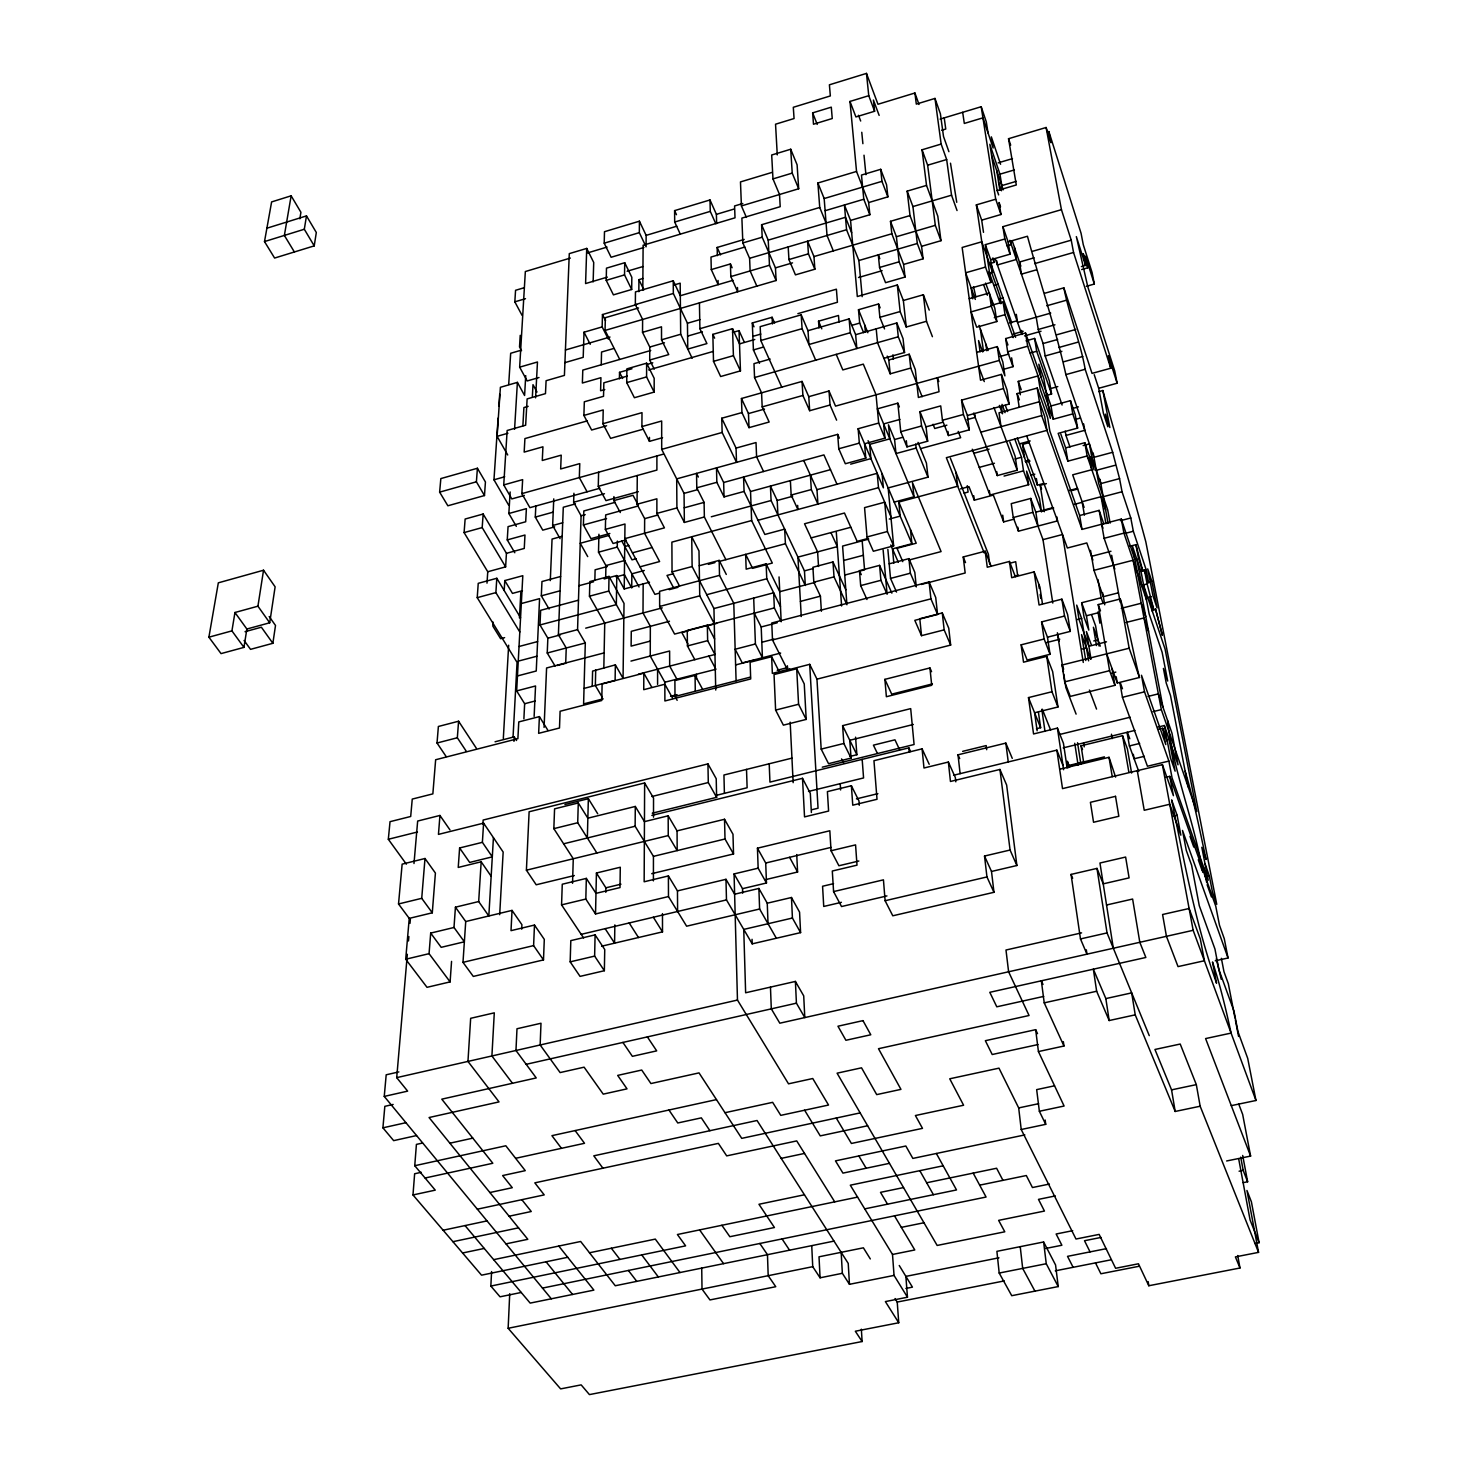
<?xml version="1.0" encoding="UTF-8"?>
<svg xmlns="http://www.w3.org/2000/svg" width="1468" height="1468" viewBox="0 0 1468 1468"><rect width="100%" height="100%" fill="white"/><g stroke="black" fill="none" stroke-linecap="round" stroke-linejoin="round"><path stroke-width="1.5" d="M659.224 593.2L654.911 594.356L624.781 538.664L664.435 527.856L656.875 513.415L656.875 498.808L637.039 504.258L644.654 518.644L644.562 533.269L659.609 561.547L640.011 566.831M656.893 455.961L656.893 470.072L598.265 486.348L605.972 500.625L638.323 491.688M657.591 684.345L657.591 669.224M653.407 880.873L653.444 856.358L635.13 826.245L635.295 806.446L587.861 818.19L578.282 802.941L554.574 808.85L553.84 828.649L573.272 858.743L572.538 883.296M653.499 817.181L653.535 798.005L644.635 782.958L529.122 811.767L526.406 870.194L536.205 884.782L574.3 875.552M654.159 392.084L654.178 378.322L646.636 363.183L626.909 368.853L626.726 382.616L634.396 397.718L654.159 392.084L646.581 376.927L646.636 363.183M662.545 437.684L649.443 441.354L649.462 437.372M654.233 369.147L649.718 360.045L649.774 347.035L642.525 332.337L642.617 319.474L635.332 304.61L635.461 291.912L673.243 280.773L680.308 295.729L732.972 280.315M643.168 583.897L643.002 612.982L650.342 626.304L650.251 656.049L664.839 682.235L664.894 700.97L750.699 678.95L750.111 662.233L771.636 656.691L778.976 671.206M406.379 864.175L388.323 839.274L390.029 821.676L410.691 816.483L412.251 799.087L432.858 793.876L435.647 759.745L517.892 738.661L518.773 721.926L539.398 716.604L538.646 733.339L559.491 728L560.097 711.264L601.77 700.511L602.119 683.978L643.828 673.151L643.736 689.685L664.839 684.235L672.766 698.456M639.424 221.191L646.14 235.375L646.085 246.826L639.332 232.641L639.424 221.191L604.486 231.705L604.21 243.174L611.11 257.267L643.901 247.486M644.635 782.958L644.158 881.773L668.399 875.937L677.464 890.892L677.61 911.481M649.443 441.354L641.901 426.582L641.993 412.655L602.908 423.72L610.596 438.363L643.002 429.243M642.801 290.04L643.112 245.248L735.009 217.815L734.587 205.96L742.79 203.501M637.039 504.258L637.277 475.522M638.837 291.71L638.929 279.654L642.947 278.461M631.68 289.49L631.827 277.305L624.726 262.735L606.486 268.149L606.211 280.333L613.422 294.866L631.68 289.49L624.542 274.901L624.726 262.735M649.517 582.209L624.23 588.962L624.983 524.021L605.366 529.379L613.092 543.49L626.084 539.949M592.228 686.235L592.595 671.096L615.349 664.876L615.11 680.4L584.044 688.4M604.155 578.942L616.799 575.529L616.34 604.632L539.985 624.964L547.858 638.195L547.234 653.003L555.087 666.068M639.039 586.98L617.257 547.087L617.367 541.086M614.853 924.895L614.578 943.153L605.128 928.657M620.285 512.552L613.863 500.588L613.936 496.588M619.423 378.854L619.533 372.34L631.974 368.762M623.845 618.065L608.743 591.053L609.018 576.41L589.842 581.567L589.457 596.21L604.743 623.111L603.825 668.032M604.357 970.715L604.743 949.539L595.091 934.877L570.813 940.621L570.171 961.852L580.062 976.385L604.357 970.715L594.632 956.108L595.091 934.877M605.789 892.305L605.88 887.81L596.43 873.02L620.285 867.239L620.01 887.571L595.99 893.351L586.338 878.396L562.262 884.231L561.565 904.875L583.585 937.942M605.366 529.379L605.678 514.919L638.195 505.983M605.678 577.695L605.935 565.565L598.504 552.188L598.926 534.242M776.352 938.254L759.617 909.004L686.62 926.198L668.472 896.563L595.531 913.958L596.43 873.02M598.265 486.348L598.614 472.219M601.238 364.78L601.55 352.026L613.808 348.466M608.321 339.071L602.155 326.905L602.467 314.556L636.708 304.518M595.714 670.014L595.347 685.519L602.063 696.951M602.908 423.72L603.22 409.939L583.897 415.426L591.641 430.014L606.596 425.775M619.735 359.44L605.055 330.428L605.348 317.694L638.543 307.968M595.531 913.958L585.824 899.058L586.338 878.396M587.347 837.971L588.356 798.684L564.941 804.519M594.87 579.805L595.109 569.804L607.385 566.501M573.933 493.23L573.639 502.258L581.089 515.745L577.566 629.644L585.31 642.966L583.603 703.906L603.183 698.86M593.145 281.893L593.714 262.46L586.723 248.422L569.29 253.634L564.409 375.404L546.096 380.707L545.472 393.626L527.122 398.911L525.654 425.206L507.157 430.491L503.726 484.935L511.8 498.918L524.351 495.432M596.87 853L577.713 822.741L578.282 802.941M583.897 415.426L584.319 401.792L603.531 396.305L603.843 382.818L627.295 376.083M609.844 533.49L590.998 538.646L583.402 524.957L583.824 510.974L615.257 502.295M602.155 326.905L584.025 332.208L583.2 357.33L564.923 362.633M586.723 248.422L585.585 283.563L607.312 277.122M565.712 662.967L566.244 647.994L558.39 634.726L563.29 507.249L575.438 503.891M465.723 921.537L462.989 962.347L473.302 976.422L543.49 959.907L544.298 939.373L534.48 925.06L511.011 930.657L512.038 910.399L465.723 921.537L455.429 907.187L478.678 901.554L488.826 915.977L493.431 837.678M543.49 959.907L533.6 945.612L534.48 925.06M544.077 727.412L546.591 667.977L604.137 652.893M550.298 580.612L552.06 539.068L562.171 536.297M560.079 538.628L552.647 525.526L553.766 498.881M534.132 716.439L535.545 685.978L516.663 690.914L524.645 703.722L523.893 718.843M539.985 624.964L540.646 610.321L578.484 600.192M549.105 609.073L541.307 595.843L541.967 581.53L560.629 576.484M861.349 1329.182L862.12 1341.532L589.439 1394.6L581.163 1384.875L560.629 1388.893L508.148 1328.283L509.726 1293.693M521.709 929.189L521.911 924.693L512.038 910.399M554.647 526.865L542.756 530.15L535.288 517.085L535.838 506.038M535.6 397.846L537.471 361.99L519.654 367.165L527.177 380.964L538.995 377.533M521.213 1292.464L500.037 1296.813L490.844 1286.06L491.596 1271.563M513.084 736.33L517.066 662.38L477.228 597.659L478.238 583.328L496.808 578.282L520.553 617.698M519.452 617.955L520.828 592.393M513.965 741.34L514.204 736.863L495.065 741.78M516.663 690.914L522.81 575.695L504.79 580.576L504.203 590.466M532.37 396.525L532.994 384.689L536.994 392.029M599.88 488.257L529.893 507.671L521.856 493.633L522.645 479.632L503.726 484.935M499.689 914.692L503.157 852.046L483.596 823.126L438.455 834.393L439.941 815.456L417.664 821.052L413.994 863.514M503.322 738.441L508.662 645.204M522.865 425.904L523.911 407.553L528.168 406.342M525.727 375.661L524.59 395.498L517.397 382.377L500.404 387.295L497.101 436.326L507.708 454.97M519.654 367.165L525.342 271.543L570.336 258.074M487.761 571.749L505.616 566.868L506.442 553.326L483.156 514.02L465.136 519.03L464.09 532.59L487.761 571.749L486.991 583.163M514.809 552.739L507.249 539.912L508.056 526.645L525.691 521.764L526.388 508.644L508.846 513.506L516.314 526.351M508.846 513.506L510.148 491.964M514.571 429.317L517.397 382.377M520.222 335.346L519.525 346.925L521.544 350.668M482.899 824.172L483.156 820.043L707.943 763.892L716.219 778.719L716.623 797.344L652.269 813.199M478.678 901.554L481.174 861.789L458.236 867.441L459.612 847.972L482.385 842.338L492.312 856.853L469.668 862.432L459.612 847.972M482.385 842.338L483.596 823.126M493.083 622.083L492.826 626.084L500.625 638.708L504.607 637.644M508.699 384.469L510.68 353.274L521.048 350.246M519.8 632.011L495.89 592.613L496.808 578.282M522.058 315.363L514.828 301.839L515.562 290.297L524.039 287.765M508.717 505.231L493.964 479.797L498.111 418.105M498.918 406.141L499.707 394.305M409.242 918.381L432.289 912.802L435.409 873.056L425.004 858.505L402.14 864.157L398.525 903.976L409.242 918.381L405.7 959.246L427.023 987.322L450.107 981.89L451.557 961.393M505.616 566.868L482.183 527.581L483.156 514.02M484.477 495.542L485.431 481.981L477.412 468.255L440.84 478.586L439.629 492.147L447.868 505.781L484.477 495.542L476.403 481.798L477.412 468.255M453.997 927.482L430.693 933.097L441.189 947.337L464.365 941.795L453.997 927.482L455.429 907.187M466.365 751.396L457.337 737.762L458.585 721.228L438.382 726.476L437.024 743.01L446.162 756.571M421.279 1172.308L414.637 1173.758L412.985 1194.952L435.262 1190.144L414.747 1165.72L416.417 1144.398L422.545 1143.04M450.107 981.89L429.06 953.668L430.693 933.097M432.289 912.802L421.72 898.324L425.004 858.505M398.856 1071.915L386.194 1074.796L384.249 1096.412L407.645 1091.128L396.709 1077.64L407.333 954.292M408.489 940.97L408.875 936.547M409.994 923.372L410.379 919.005M416.563 1135.553L393.663 1140.636L382.909 1127.828L384.836 1106.34L393.149 1104.45M244.092 640.47L250.533 649.351L272.864 643.296L275.507 625.46L269.176 616.523M246.863 629.02L269.708 622.781L275.122 586.833L263.543 570.226L218.328 582.833L208.896 637.185L221.044 653.609L243.945 647.388L246.863 629.02L234.953 612.505L257.928 606.192L263.543 570.226M299.839 218.824L300.922 212.291L291.141 195.813L271.617 201.923L264.497 241.578L274.608 258.056L314.225 245.872L316.317 232.494L306.482 215.906L266.901 228.201M314.225 245.872L304.316 229.247L306.482 215.906M243.945 647.388L231.926 630.873L234.953 612.505M291.141 195.813L284.37 235.431L294.389 251.982M264.497 241.578L304.316 229.247M919.023 104.467L914.913 92.998L877.974 104.265L866.469 73.4L829.402 84.814L830.337 95.934L793.307 107.292L794.06 118.541L775.544 124.211L777.269 154.892M812.648 112.871L831.292 107.164L832.246 118.523L813.492 124.23L812.648 112.871L817.217 124.413M903.352 300.481L923.354 294.756L926.491 321.29L906.251 327.034L903.352 300.481L897.315 284.994L857.312 296.518L850.559 220.42L869.845 214.732L868.652 202.566L856.541 171.444L849.99 101.439L868.762 95.695L866.469 73.4M879.149 115.403L873.405 100.026L874.598 111.256L855.917 116.945L849.99 101.439M948.897 151.681L943.502 136.432L940.401 113.807L934.988 98.429L916.307 104.118L914.913 92.998M746.405 217.392L741.413 205.924L798.684 188.766L797.106 164.838L790.72 149.241L771.691 155.002L772.975 178.912L779.526 194.51L780.205 206.676L741.89 218.108L742.845 242.936L749.597 258.295L750.13 270.938L756.846 286.132M940.144 119.11L981.193 106.724L986.294 121.862L988.056 133.019M771.874 172.453L740.478 181.922L741.413 205.924M772.975 178.912L792.225 173.114L790.72 149.241M680.345 234.293L674.693 222.035L674.601 210.621L709.998 199.96L716.402 214.346L716.641 223.485M941.649 130.267L945.759 129.037L944.218 117.88M604.21 243.174L639.332 232.641M674.693 222.035L710.273 211.374L709.998 199.96M879.791 258.662L878.304 254.863L879.552 267.47L885.553 282.682L905.04 277.048L903.627 264.442L923.078 258.808L921.574 246.33L940.97 240.697L937.813 216.2L926.528 185.408L922.051 149.791L941.153 144.066L934.988 98.429M826.062 223.026L819.731 207.465L817.896 183.005L856.541 171.444M587.567 252.918L607.036 247.083M646.14 235.375L676.785 226.2M716.402 214.346L734.11 209.043M868.652 202.566L887.883 196.859L886.58 184.84L880.69 169.315L861.477 175.059L863.79 199.244L869.845 214.732M998.644 194.914L997.176 190.583L1016.296 184.968L1008.534 138.708L1046.097 127.496L1050.923 142.69L1048.813 131.423L1081.072 233.302L1083.274 244.697L1092.082 272.516L1094.339 284.04L1086.32 286.315M940.97 240.697L935.318 225.338L927.648 165.205L946.658 159.535L941.153 144.066M833.329 250.9L827.034 235.486L824.172 198.547L881.956 181.335L880.69 169.315M605.055 330.428L776.113 280.516L775.453 267.855L762.204 237.21L761.598 224.732L819.731 207.465M514.828 301.839L525.489 298.683M825.126 210.713L863.79 199.244M627.111 271.25L643.021 266.534M998.148 162.875L1012.461 158.617M606.211 280.333L624.542 274.901M717.375 255.634L717.155 247.45L744.221 239.431M921.574 246.33L910.013 215.576L907.169 191.134L926.528 185.408M742.845 242.936L762.204 237.21M744.845 247.046L710.989 257.065L711.283 269.58L718.164 284.645L718.054 280.461M776.113 280.516L769.489 265.249L768.223 240.128L845.495 217.282L851.66 232.751M1002.424 189.464L999.965 174.178L1014.37 169.921M923.078 258.808L917.298 243.486L912.931 206.566L951.539 195.189L946.658 159.535M711.283 269.58L730.422 263.946L732.11 267.726M749.597 258.295L846.559 229.742L844.43 204.988L850.559 220.42M1001.8 185.61L1016.278 181.353M673.922 285.012L680.179 283.177L680.693 334.264L692.162 358.265M903.627 264.442L891.828 233.761L890.489 221.319L910.013 215.576M635.332 304.61L673.335 293.472L673.243 280.773M737.486 287.508L737.652 291.747L730.825 276.59L769.489 265.249M788.94 259.561L808.428 253.836L807.584 241.211L813.969 256.57L814.868 269.213L795.454 274.865L788.94 259.561L788.188 246.936M972.715 298.83L971.21 288.077L990.973 282.425L985.523 267.084L976.348 204.878L995.708 199.208L981.193 106.724M775.453 267.855L792.536 262.864M813.969 256.57L891.828 233.761M905.04 277.048L899.132 261.799L896.398 236.733L935.318 225.338M983.505 232.329L981.688 220.145L1000.974 214.512L999.066 202.492L1000.534 206.804M862.175 296.664L858.89 260.515L917.298 243.486M565.437 349.99L609.991 337.034M988.239 273.47L992.551 272.241L990.68 259.763L1010.076 254.166L1004.846 238.99L1002.901 226.678L1061.437 209.667L1046.097 127.496M642.525 332.337L661.499 326.813L661.536 339.805L668.729 354.577L649.718 360.045M699.429 302.885L699.906 328.704L706.915 343.585L687.776 349.09L687.446 323.235L700.053 319.584M879.552 267.47L899.132 261.799M858.541 277.507L882.121 270.681M990.973 282.425L985.34 244.642L1004.846 238.99M661.536 339.805L680.693 334.264M699.906 328.704L836.393 289.196L837.421 302.261L797.858 313.657M1010.076 254.166L1008.112 241.853L1027.453 236.256C1040.078 282.425 1055.51 327.859 1065.878 374.615L1093.954 457.319L1112.671 452.291L1085.164 369.275C1080.338 341.549 1069.255 315.418 1063.86 287.838L1044.61 293.288M649.774 347.035L664.454 342.778M687.611 336.099L702.401 331.823M1007.066 245.872L1011.305 244.642L1010.663 240.624M650.728 350.485L582.796 370.101L582.374 383.02L600.926 377.68L600.596 390.745L604.761 389.552M732.532 332.484L739.028 330.63L740.459 370.872L720.641 376.524L713.503 361.348L712.842 334.374L732.532 328.685L739.505 343.879L754.791 339.493M759.488 363.312L753.414 349.934L752.295 322.978L772.113 317.272L774.645 323.015M808.006 330.685L849.128 318.905L850.284 332.722L808.923 344.521L808.006 330.685L801.198 314.831L760.185 326.648L760.791 340.503L781.765 387.13M989.836 263.598L994.075 262.368L993.469 258.295M1032.518 251.303L1071.236 240.165L1061.437 209.667M646.526 364.578L652.765 362.779M985.523 267.084L965.65 272.791L975.321 299.417M752.845 336.374L760.828 334.08M1034.114 257.817L1019.453 262.038L1021.434 274.131L1036.169 269.91M648.691 369.954L713.411 351.366M819.016 327.878L818.538 321.198L838.485 315.473L839.017 322.153M863.624 332.704L859.679 323.088L858.486 309.73L878.561 303.968L880.121 307.821M760.791 340.503L802.079 328.667L801.198 314.831M1034.628 263.634L1073.548 252.478L1071.236 240.165M626.726 382.616L646.581 376.927M713.503 361.348L733.413 355.66L732.532 328.685M753.414 349.934L763.433 347.072M851.624 325.401L859.679 323.088M884.525 328.905L879.882 317.308L900.141 311.528L897.315 284.994M994.203 285.379L998.148 284.26M969.229 298.701L989.34 292.976L991.285 306.151L996.809 321.547L976.679 327.217L971.064 311.895L991.285 306.151M1081.402 266.57L1085.513 265.396L1083.237 253.67L1087.751 267.818L1081.641 269.562M497.101 436.326L507.946 433.243M770.131 359.054L753.983 363.66L754.552 377.533L761.562 392.837L762.186 406.893L769.159 422.013L749.01 427.647L741.946 412.581L741.45 398.507L802.042 381.423L808.776 396.672L809.675 410.71L830.044 405.021L829.016 390.983L808.776 396.672M850.284 332.722L856.835 348.522L855.642 334.686L896.838 322.96L903.059 338.686L904.545 352.503L883.883 358.339M999.029 298.977L1002.956 297.857M992.386 305.05L1003.084 302.023L1015.562 337.31M587.384 420.857L524.92 438.583L524.168 452.107L542.94 446.804L542.279 460.475L561.216 455.153L560.666 468.971L579.768 463.613L579.328 477.595L587.09 491.798M754.552 377.533L898.288 336.778L896.838 322.96M994.276 317.712L1005.03 314.666L1003.084 302.023M1046.776 305.784L1066.117 300.316M641.901 426.582L661.664 421.004L661.701 449.373L684.051 493.376L684.363 522.443L704.365 516.993L704.089 502.386L696.786 487.816L696.548 473.393L698.364 477.027M1009.489 322.905L1017.379 320.685M1050.739 313.106L1017.581 322.446L1016.315 314.354M909.206 354.228L910.729 368.064L890.177 373.826L888.801 359.972L909.206 354.228L915.298 369.587L918.381 397.461L939.025 391.717L937.336 377.716L938.823 381.533M439.629 492.147L476.403 481.798M493.964 479.797L504.717 476.77M1013.287 334.062L1023.178 331.273M721.761 418.233L736.055 448.089L736.514 462.347L722.146 432.473L721.761 418.233L741.946 412.581M762.186 406.893L802.904 395.461L802.042 381.423M1004.185 369.129L1012.993 366.67L1007.654 351.806L1005.653 338.576L1025.526 332.997L1051.015 405.975L1053.217 419.224L1072.778 413.903L1070.447 400.654L1051.015 405.975M1062.098 405.021L1045.179 355.953L1043.087 343.53L1038.261 329.474L1054.96 324.777M1024.554 335.878L1041.032 331.254M749.01 427.647L748.478 413.572L764.498 409.077M976.66 352.393L997.267 346.613L1002.846 362.046L1004.901 375.863L999.304 360.431L997.267 346.613M1026.04 340.833L1034.591 338.447L1049.418 381.185L1051.565 394.011L1045.216 395.754M1056.575 334.832L1075.732 329.474M1007.654 351.806L1027.655 346.209L1025.526 332.997M661.701 449.373L722.146 432.473M1043.087 343.53L1057.639 339.475M1000.02 356.504L1008.773 354.063M521.856 493.633L663.426 454.126M999.304 360.431L835.549 406.122L829.016 390.983M1030.261 353.036L1036.702 351.237L1034.591 338.447M1058.795 347.494L1078.062 342.136M1045.179 355.953L1061.878 351.311M736.055 448.089L756.02 442.547L756.589 456.787L763.543 471.522M899.37 406.948L897.829 403.168L877.35 408.856L913.977 496.79L894.196 502.111M897.829 403.168L900.746 431.72L906.967 446.878L927.666 441.207L921.555 425.995L919.959 411.646L940.713 405.902L942.438 420.252L948.456 435.537L969.302 429.83L967.43 415.481L1009.103 404.03L1006.993 389.864L1001.378 374.413L980.514 380.212L962.146 247.468L981.78 241.78L992.551 272.241M1063.639 361.789L1082.797 356.485M464.09 532.59L482.183 527.581M573.639 502.258L604.467 493.725M1020.333 394.764L1018.26 381.386L1038.041 375.918L1040.225 389.295L1050.427 418.343L1043.858 378.616L1038.83 364.192L1040.977 377.276M535.288 517.085L553.216 512.13M839.311 438.125L837.678 434.381L676.693 478.88L676.913 507.946L684.363 522.443M837.678 434.381L838.76 448.768L845.329 463.741L865.79 458.144L859.349 443.116L858.138 428.729L878.671 423.059L876.047 394.819L863.312 364.137L842.816 369.918L836.228 354.375M969.302 429.83L963.412 414.49L961.558 400.14L1003.451 388.561L1001.378 374.413M899.921 419.426L883.626 423.94L884.984 438.143L864.56 443.758L865.79 458.144M1065.878 374.615L1085.164 369.275M613.863 500.588L633.02 495.303L638.305 505.304M1019.214 407.278L1017.104 393.589L1037.234 388.047L1047.583 417.444L1049.84 431.133L1079.641 515.525L1082.008 529.398L1121.295 519.103L1134.929 559.565M1098.816 391.626L1102.835 390.525L1109.845 427.482L1105.459 414.178L1107.845 426.748L1103.404 413.279L1098.688 388.286L1117.148 383.221L1108.34 355.807L1110.762 368.229L1092.027 373.386L1063.86 287.838M581.089 515.745L585.181 514.626M552.647 525.526L562.684 522.755M1049.73 388.818L1057.804 386.598M507.249 539.912L524.975 535.031L524.26 548.445L506.442 553.326M696.786 487.816L716.843 482.311L716.494 467.87L723.651 482.495L724.036 496.918L744.074 491.45L743.56 477.008L750.533 491.523L751.634 520.553L772.315 563.07L752.57 568.336L745.652 554.372L746.166 569.162L766.131 563.84L779.747 591.696L815.052 582.392M838.76 448.768L859.349 443.116M900.746 431.72L921.555 425.995M942.438 420.252L963.412 414.49M684.051 493.376L697.227 489.761M723.651 482.495L823.933 454.915L836.98 484.22M927.666 441.207L926.051 426.858L942.566 422.307M583.402 524.957L606.559 518.589M915.702 444.052L916.142 448.07L895.975 453.575L894.581 439.519L902.6 437.317M946.86 425.169L934.749 428.509L933.061 424.252M967.082 419.628L975.192 417.407L974.66 413.444M656.875 513.415L676.913 507.946M208.896 637.185L231.926 630.873M644.654 518.644L657.811 515.048M684.198 507.818L704.089 502.386M750.533 491.523L830.484 469.65M850.669 464.145L870.909 458.603L869.643 444.382L889.847 438.84L888.47 424.803L894.581 439.519M245.046 631.68L261.377 627.221L272.864 643.296M920.564 448.639L960.659 437.703L958.2 431.39M980.808 432.198L1041.693 415.572L1037.234 388.047M1072.282 408.563L1078.429 406.893M609.202 535.361L580.245 543.27L587.714 556.611M711.301 516.773L771.085 500.515L770.425 486.091L777.214 500.478L777.912 514.901M797.656 505.377L797.876 509.506L791.16 495.046L811.309 489.56L810.391 475.155M777.214 500.478L792.647 496.276M811.309 489.56L817.915 504.074L816.979 489.67L877.185 473.302L878.488 487.688L890.874 516.553M1076.246 419.187L1080.411 418.05M598.504 552.188L617.257 547.087M624.781 546.555L628.928 545.417M973.835 453.3L989.083 449.153M1019.453 443.85L1030.187 440.951M1070.447 400.654L1075.273 414.838L1077.622 428.087L1058.171 433.354L1067.897 461.154L1087.146 455.979L1084.797 442.712L1065.64 447.887L1067.897 461.154M1024.536 457.722L1022.517 444.437L1028.885 442.712M1069.97 447.024L1065.951 435.427L1084.797 430.326L1083.641 423.903M632.451 552.83L652.122 547.491M751.634 520.553L671.885 542.132L672.05 571.914L679.519 586.026M758.02 520.296L878.488 487.688M477.228 597.659L495.89 592.613M918.014 442.382L926.436 463.099L927.996 477.155L888.158 487.926L893.645 545.857L873.35 551.252L867.019 536.958L864.56 507.634L884.709 502.203L887.424 531.508L893.645 545.857M605.935 565.565L624.597 560.537M636.121 558.739L632.011 559.84L621.661 540.793M522.443 590.705L512.479 593.402L504.79 580.576M979.266 467.374L994.442 463.264M1015.03 459.007L1021.489 457.264L1014.828 439.189M1025.086 461.227L1029.215 460.108M1083.145 445.575L1089.403 443.887L1094.1 469.999L1084.797 442.712M1025.93 462.163L1030.022 461.062M541.307 595.843L560.079 590.797M578.924 585.714L593.622 581.768M616.065 576.906L624.414 574.667L631.717 587.952L631.864 573.823L644.287 570.483M521.324 603.55L539.582 598.632L536.242 671.004L517.452 675.941M889.278 519.048L900.159 516.13L898.783 502.056L957.686 486.22L955.98 472.329M973.559 413.132L997.304 475.577L1017.214 470.219L1015.159 456.346L1009.837 441.996M1004.057 476.072L1023.526 470.843L1021.489 457.264M960.494 488.899L968.972 486.624L974.312 500.184L993.341 495.101L1003.653 521.892L1014.168 519.121M1087.549 457.998L1091.733 456.878L1100.816 483.596L1119.552 478.605L1112.671 452.291M964.091 493.138L968.091 492.055L967.284 485.688M1030.738 475.265L1034.812 474.182M672.05 571.914L692.125 566.538L691.722 536.774L698.988 550.94L699.741 595.843L714.274 623.68M699.245 565.731L719.155 560.391L726.293 574.447M589.457 596.21L608.743 591.053M673.518 573.694L667.004 575.438L673.261 587.218M708.383 564.354L714.934 562.611M719.32 561.437L785.417 543.729L784.664 529.141L764.865 534.462L744.074 491.45M811.107 537.912L850.834 527.269M972.256 449.226L989.946 495.065L1028.646 484.715L1026.591 471.136L1041.564 511.873L1039.472 498.441L1017.251 437.849M1022.517 444.437L1037.399 485.156L1043.675 483.467M1044.354 511.708L1040.206 485.284L1046.409 483.633M1096.302 470.31L1115.13 465.283M719.155 560.391L719.522 575.364L659.627 591.329L659.646 606.467L674.601 634.084L774.352 607.917L773.654 592.797L713.943 608.541L715.742 690.052M669.243 589.659L677.977 587.328M867.019 536.958L887.424 531.508M868.175 538.407L857.147 541.343L844.467 513.029L804.537 523.782L817.603 551.876L818.538 566.464M868.726 539.105L842.595 546.078L846.926 604.743L834.026 576.869L832.98 561.95L812.905 567.272L813.822 582.209L820.428 596.155L821.383 611.275M1037.949 526.058L1035.821 512.167L1030.738 498.441L1011.25 503.634L1013.25 517.525L1018.443 531.196L1057.529 520.901L1056.887 516.938M1068.979 490.587L1077.42 488.349M1071.457 490.679L1077.714 489.009M659.646 606.467L699.741 595.843M706.75 594.705L766.773 578.777L766.131 563.84M558.39 634.726L577.566 629.644M547.858 638.195L560.464 634.855M585.714 628.157L662.233 607.88M519.03 646.489L537.6 641.571M785.417 543.729L805.308 585.457L804.464 570.869L813.162 568.556M843.66 560.482L863.367 555.271M910.472 529.654L911.903 543.711L892.489 548.867L893.829 563.106M1013.25 517.525L1032.848 512.332L1030.738 498.441M1035.821 512.167L1053.125 507.598M1040.867 511.451L1053.694 508.056M1074.044 504.441L1082.356 502.239M1103.202 496.716L1122.047 491.743L1119.552 478.605M813.822 582.209L834.026 576.869M547.234 653.003L585.31 642.966M866.982 599.513L860.67 585.604L859.477 570.667L879.589 565.382L891.883 593.145M518.241 661.132L536.921 656.214M669.481 621.258L631.277 631.332L631.112 646.122L650.306 641.094M844.742 575.071L864.56 569.841L862.175 540.848M889.186 563.84L908.931 558.629L914.821 572.355L916.289 586.906L910.38 573.199L908.931 558.629M909.151 559.987L941.08 551.583L912.509 482.733L913.977 496.79M1079.641 515.525L1099.147 510.387L1103.826 523.966M921.262 584.466L965.173 572.997L963.228 556.959L985.175 551.197L991.194 566.373M714.622 638.984L707.337 625.166L687.244 630.433L687.428 645.938L694.841 659.701M688.345 630.8L681.813 632.506L687.997 644.012M705.759 626.23L716.696 623.368M800.409 601.403L820.428 596.155M860.67 585.604L880.91 580.3L879.589 565.382M557.179 665.518L565.584 663.316M896.544 592.063L890.525 578.41L910.38 573.199M1052.795 603.054L1042.996 539.637L1062.465 534.535L1083.274 662.435M1120.414 520.7L1130.782 517.984L1122.047 491.743M816.96 679.152L950.658 645.076L944.163 629.864L921.519 635.662L914.803 620.34L937.575 614.468L935.722 597.531L929.097 581.934L771.764 623.001L772.498 639.956L787.582 670.014L809.694 664.343L816.96 679.152L821.181 749.102L828.539 763.672L851.055 758.094L849.788 740.276L913.335 724.476M1015.361 576.685L1009.452 561.455L987.267 567.235L985.175 551.197M687.428 645.938L707.649 640.654L707.337 625.166M630.965 661.077L669.61 651.003L669.683 666.123L676.968 679.335M753.69 598.063L755.414 643.975L762.424 657.756L761.195 626.964L777.196 622.799M1099.147 510.387L1104.138 538.297L1123.938 533.123L1146.453 599.806M1009.415 563.345L1015.691 561.712L1017.636 575.456M1124.983 533.434L1133.333 531.269L1146.123 569.621L1148.728 583.035L1144.49 570.373L1140.342 571.456M1014.443 576.245L1018.59 575.162M1091.55 556.317L1110.964 551.271M1129.608 546.316L1135.902 544.683L1142.82 571.162L1138.489 558.244L1135.902 544.683M524.645 703.722L535.086 701.007M638.396 674.197L670.436 665.885M669.683 666.123L714.953 654.489L707.649 640.654M755.414 643.975L735.156 649.241L742.276 662.949L780.646 653.058M761.819 642.268L773.875 639.13M772.498 639.956L930.914 598.852L937.575 614.468M1042.427 603.642L1039.95 587.182L1034.133 571.878L1011.709 577.695L1009.452 561.455M1090.522 550.372L1093.972 570.336L1133.094 560.244L1161.335 709.613L1196.75 811.547L1165.06 649.003L1143.774 585.805M664.839 682.235L715.907 669.28L708.824 655.976M702.438 688.987L695.061 675.39L674.895 680.583L675.005 696.474L677.152 700.328M735.615 664.931L756.002 659.664M437.024 743.01L457.337 737.762M950.658 645.076L948.75 628.176L942.273 612.945L919.794 618.744L921.519 635.662M1142.012 570.685L1146.123 569.621M670.582 696.291L677.078 694.639M672.014 696.346L676.399 695.226M675.005 696.474L750.442 677.115M777.196 670.252L787.527 667.591M789.747 668.949L772.351 673.408L771.636 656.691M1070.3 631.387L1064.539 616.046L1041.583 621.9L1047.473 637.185L1070.3 631.387L1067.603 614.523L1061.878 599.164L1039.069 605L1034.133 571.878M796.702 668.747L774.04 674.546L775.618 710.09L783.38 725.155L806.207 719.412L804.244 683.923L796.702 668.747L798.574 704.273L806.207 719.412M1147.811 582.319L1151.848 581.273L1157.059 607.954L1152.912 595.549L1147.719 568.887L1151.848 581.273M1142.93 584.998L1147.114 583.934L1153.995 610.284L1149.756 597.641L1152.417 611.495M1118.359 592.833L1103.312 596.669L1093.972 570.336M1081.659 602.742L1086.412 615.771L1088.816 630.121L1084.045 617.092L1081.659 602.742L1101.128 597.77L1103.129 603.366M1139.48 677.482L1129.167 648.214L1062.061 665.022L1064.667 681.868L1070.264 696.401L1114.946 685.336L1109.606 670.674L1098.229 604.577L1120.249 598.962C1128.672 624.597 1132.819 651.37 1139.48 677.482L1117.276 682.987L1106.707 653.829M1147.187 597.641L1151.352 596.577M1086.412 615.771L1099.33 612.486M1077.218 619.533L1081.604 618.432L1088.595 660.82M1121.277 608.339L1141.223 603.256L1145.756 616.578M929.923 667.94L931.721 685.299L886.378 696.713L884.892 679.354L929.923 667.94L931.574 671.683M1021.104 644.837L1044.133 639.002L1050.042 654.288L1027.141 660.049L1021.104 644.837L1023.526 662.196L1046.721 656.361L1052.648 671.61L1057.969 706.989L1034.591 712.751L1037.142 730.789M775.618 710.09L798.574 704.273M1046.592 642.58L1059.768 639.241M1125.938 622.505L1143.994 617.936L1148.545 631.24M1093.788 640.947L1097.991 639.883M932.419 683.904L891.718 694.162L884.892 679.354M1106.505 641.828L1088.871 646.269L1079.108 619.79L1076.705 605.11L1081.604 618.432M1082.026 649.076L1086.467 647.957M388.323 839.274L417.462 831.989M851.055 758.094L843.843 743.469L842.614 725.651L910.692 708.622L914.087 744.515L822.282 767.177M1064.667 681.868L1109.606 670.674M1111.735 673.115L1115.808 672.105M821.181 749.102L843.843 743.469M1067.163 768.113L1063.438 743.303L1057.419 728.11L1033.564 733.963L1028.481 697.594L1051.987 691.74L1057.969 706.989M791.949 758.13L723.944 775.012L724.403 793.362M651.884 796.518L708.292 782.536L716.623 797.344M553.84 828.649L577.713 822.741M850.192 756.387L856.872 754.736L855.569 737.175M716.164 795.381L747.12 787.747L746.515 769.415M910.6 751.598L908.857 747.854L769.948 782.114L769.195 763.782M1119.919 682.767L1122.451 697.282L1144.526 691.85L1168.895 761.085L1172.051 777.82L1208.219 880.213L1201.815 847.293L1206.09 859.477C1199.705 829.915 1193.796 800.225 1185.171 771.287M651.847 815.419L802.501 778.315L810.318 793.362L811.382 812.501M929.189 764.278L922.087 748.845L873.955 760.699L877.02 799.289L852.761 805.18L851.385 785.747L827.401 791.619L828.594 811.052L804.537 816.887L802.501 778.315M1148.031 696.419L1158.362 693.869L1171.996 733.248L1178.033 764.81L1164.344 725.522L1158.069 727.045M668.179 815.804L668.252 835.567L677.188 850.596L677.06 830.87L668.179 815.804L644.452 821.64L635.295 806.446M563.62 843.806L635.13 826.245M1036.426 728.752L1040.629 727.724L1038.408 712.163M962.641 751.359L986.184 745.579L986.68 749.708M808.519 791.436L863.569 777.948L862.175 759.36M960.109 773.654L958.017 754.809L1005.837 743.102L1012.259 758.35M1060.098 734.367L1130.158 717.228M1153.022 711.65L1161.335 709.613M955.815 781.82L955.338 777.508L948.365 762.039L923.978 768.003L922.087 748.845M677.06 830.87L724.531 819.272L732.991 834.264L733.523 853.954L651.719 873.68M526.406 870.194L668.252 835.567M398.525 903.976L421.72 898.324M1063.217 747.873L1134.947 730.403M811.676 809.767L818.043 808.226L809.694 664.343M856.431 798.886L877.882 793.656M953.576 775.251L1056.85 750.13L1062.997 765.489M1083.586 761.892L1081.054 745.781L1122.543 735.688L1127.387 748.827L1131.608 773.067M1158.472 729.284L1162.711 728.256L1167.39 741.634M1016.884 865.514L1010.076 850.027L984.514 856.046L991.506 871.46L1016.884 865.514L1006.644 785.05L999.947 769.452L950.457 781.471L948.365 762.039M653.444 856.358L725.009 838.999L733.523 853.954M1127.057 732.459L1129.406 745.928L1139.663 743.432M1066.979 765.911L1104.431 756.864M1067.53 766.479L1083.898 762.534M1059.657 769.232L1109.019 757.304L1115.588 777.104M758.149 868.175L734.073 873.937L742.533 888.672L766.479 882.984L758.149 868.175L757.451 848.192L829.824 830.76L831.053 850.743L838.907 865.753L858.853 861.019M1144.324 756.314L1134.122 758.773L1133.333 754.295M605.88 887.81L620.964 884.176M561.565 904.875L585.824 899.058M1168.895 761.085L1147.444 766.241L1122.451 697.282M1165.702 777.324L1169.794 776.352L1173.427 795.674L1162.399 764.663L1062.52 788.61L1056.85 750.13M757.451 848.192L765.709 863.019L831.071 847.385M831.053 850.743L855.569 844.889L857 865.166L832.301 871.019L833.585 891.59L841.531 906.545L886.947 895.92M677.464 890.892L725.981 879.314L734.624 894.214L758.883 888.452L767.25 903.205L768.039 923.739M405.7 959.246L429.06 953.668M765.268 879.699L797.583 872.01L796.72 854.559M462.989 962.347L533.6 945.612M581.181 934.345L726.476 899.902L752.203 943.851L800.592 932.62L799.565 912.123L791.472 897.499L767.25 903.205M833.53 883.663L822.575 886.25L823.731 906.453L841.403 902.325M601.605 946.218L662.508 931.868L662.472 913.61M833.585 891.59L883.442 879.846L885.112 900.728L892.783 915.793L993.964 892.305L991.506 871.46M1172.932 816.263L1177.116 815.29L1180.841 835.164L1169.757 804.262L1144.233 810.281L1137.278 770.682M570.171 961.852L594.632 956.108M800.592 932.62L792.426 918.032L743.744 929.409L745.634 992.772L795.399 981.431L803.712 995.873L804.794 1017.581L796.427 1003.176L795.399 981.431M885.112 900.728L986.955 876.946L993.964 892.305M1086.32 949.814L1086.962 954.163L1080.485 938.933L1071.053 874.414L1096.981 868.395L1103.22 883.846L1129.094 877.882L1125.626 857.055L1099.954 863.019L1113.331 948.236M1205.191 876.745L1209.283 875.809L1212.513 892.342L1216.752 904.343L1145.829 541.857C1132.268 491.211 1116.946 441.024 1102.835 390.525M1106.542 905.004L1132.617 899.04L1139.81 942.291L1145.847 957.466L989.799 992.313L996.79 1006.809L1043.711 996.405M396.709 1077.64L737.468 1000.057L788.518 1083.824L812.758 1078.521L828.539 1105.037L780.774 1115.368L772.645 1102.34L725.009 1112.707M1081.586 932.877L1005.984 950.016L1008.608 971.779L1029.05 1015.507L878.488 1048.702L900.948 1089.366L876.708 1094.614L861.533 1067.823L837.09 1073.181L937.153 1245.451L1004.791 1231.799L998.625 1220.367L1044.445 1211.063L1038.482 1199.374L1055.345 1195.925M526.186 1064.318L796.427 1003.176M1080.485 938.933L1107.037 932.914L1149.26 1035.637M1231.285 1105.643L1255.966 1100.486L1193.154 930.308L779.82 1023.196L771.306 1008.865L770.461 987.12M382.909 1127.828L405.939 1122.69M1215.247 960.824L1228.037 957.98L1224.275 938.713L1219.486 925.244L1215.761 906.178L1169.794 776.352M1042.996 984.459L1041.344 980.808L1044.225 1002.846L1096.651 991.249L1109.184 1020.535L1135.223 1014.847L1175.189 1111.46L1200.163 1106.23L1258.553 1252.369L1235.395 1256.902L1239.983 1268.003L1148.802 1285.748L1138.452 1263.783L1115.607 1268.279L1099.147 1234.405L1075.989 1239.029L1021.214 1129.498L1018.682 1107.918L998.974 1068.154L949.741 1078.796L963.595 1105.239L915.408 1115.533L922.491 1128.36L851.403 1143.462L836.265 1118.029M449.887 1143.205L472.824 1138.14M1096.651 991.249L1093.348 969.192L1105.844 998.589L1131.681 992.882L1135.223 1014.847M414.747 1165.72L505.818 1145.774L525.269 1170.657L502.625 1175.556L512.295 1187.704L489.89 1192.53M716.476 1099.605L551.931 1135.663L561.455 1148.325M1037.527 1033.674L1035.656 1029.674L985.358 1040.702L992.203 1054.519L1038.004 1044.555M425.078 1178.015L492.826 1163.262L441.776 1099.165L536.242 1077.934L515.965 1050.482L516.993 1028.756L540.995 1023.251L540.151 1044.977L560.115 1072.576L584.099 1067.181L603.238 1094.137L627.019 1088.852L617.679 1075.402L641.718 1070.044L650.93 1083.549L699.025 1072.888L741.744 1138.361L860.156 1112.891M515.617 1158.307L584.521 1143.297L575.126 1130.58M1035.656 1029.674L1038.427 1051.565L1063.951 1046.023L1063.346 1041.638M477.357 1209.192L544.224 1194.897L534.811 1182.859L718.366 1143.389L726.697 1155.885L796.72 1140.911L834.723 1201.852M867.625 1125.754L820.245 1135.883L804.611 1110.212M1054.519 1085.806L1036.665 1089.623L1039.362 1111.276L1045.711 1124.341L1021.214 1129.498M443.134 1230.239L487.027 1220.899M509.102 1216.22L531.269 1211.504L521.837 1199.686M781.215 1158.38L804.519 1153.426M1018.682 1107.918L1038.573 1103.697M1039.362 1111.276L1064.098 1106.028L1038.427 1051.565M452.933 1241.689L518.516 1227.835M1196.328 1084.632L1180.217 1044.042L1154.949 1049.473L1171.556 1089.862L1196.328 1084.632L1200.163 1106.23M462.585 1252.993L484.238 1248.442M505.983 1243.873L527.819 1239.304L429.06 1117.533L499.028 1101.899L467.962 1061.419L470.659 1018.315L494.294 1012.847L491.908 1055.969L512.479 1083.274M889.461 1163.335L842.944 1173.115L835.476 1160.876L905.829 1146.013L912.857 1158.417L1024.848 1134.911M493.67 1259.654L580.667 1241.488L615.275 1285.748L834.007 1241.102M804.446 1194.769L758.956 1204.274L774.443 1227.523L729.853 1236.717L721.889 1225.285M943.172 1165.794L850.302 1185.19L892.507 1254.461L894.049 1275.417L907.481 1297.217L885.387 1301.584L898.746 1322.76L855.33 1331.237L862.12 1341.532M567.731 1257.287L481.541 1275.178L412.985 1194.952M589.494 1252.773L655.297 1239.102L679.978 1272.536M857.569 1197.117L677.409 1234.515L685.611 1245.855L490.844 1286.06M903.536 1187.575L880.506 1192.346L887.534 1204.182M926.657 1182.768L996.607 1168.253L1002.956 1180.345M864.744 1208.88L956.512 1189.942L936.364 1153.481M979.688 1185.153L1026.315 1175.538L1032.444 1187.539L1049.4 1184.052M542.481 1288.097L986.074 1197.044L973.192 1173.115M901.334 1227.358L923.959 1222.752M1226.642 1160.968L1250.608 1156.087L1242.662 1114.414L1238.717 1104.028M1239.084 1171.207L1243.194 1170.381L1247.635 1181.777L1243.157 1182.676M508.148 1328.283L812.74 1266.682L820.08 1277.802L842.357 1273.306L849.458 1284.316L894.049 1275.417M892.507 1254.461L914.784 1249.965L894.489 1215.853M1072.704 1230.679L1056.134 1234.001L1061.878 1245.249L1045.473 1248.516M1043.62 1241.983L996.9 1251.342L999.194 1273.05L1011.746 1295.694L1058.226 1286.574L1055.565 1264.976L1043.62 1241.983L1046.262 1263.728L1058.226 1286.574M998.956 1257.801L905.866 1276.389L907.481 1297.217M1101.037 1237.432L1084.503 1240.717L1090.045 1251.874M905.884 1288.445L912.435 1287.142L899.242 1265.489M1106.468 1248.626L1067.53 1256.351L1073.126 1267.324M999.194 1273.05L1046.262 1263.728M895.021 1298.538L897.223 1302.061L1004.314 1280.903M1055.29 1270.829L1111.221 1259.783M1138.929 1266.297L1100.89 1273.765L1095.495 1262.902M1254.938 1243.506L1259.104 1242.699L1251.397 1201.815L1246.956 1190.475L1258.553 1252.369M465.026 1225.578L530.168 1303.107L593.879 1290.115L558.776 1246.057M384.249 1096.412L551.326 1298.795M546.059 1261.783L572.557 1294.464M611.33 1248.24L619.918 1259.416M628.396 1270.462L636.763 1281.362M641.736 1254.92L658.325 1276.958M602.926 1168.216L593.788 1155.83L757.048 1120.506L848.229 1263.398L849.458 1284.316M257.928 606.192L269.708 622.781M699.612 1229.909L723.559 1263.654M439.941 815.456L449.96 829.897M481.174 861.789L491.174 876.286M622.909 1042.427L632.378 1056.336L656.691 1050.868L647.37 1036.903M668.949 1110.028L677.776 1122.983L701.337 1117.864L709.906 1130.709M759.837 1243.488L767.47 1254.681L768.186 1275.692L775.765 1286.702L709.962 1299.932L702.016 1289.087L701.722 1268.095M782.059 1238.919L789.564 1250.185M458.585 721.228L476.403 748.35M629.185 922.968L638.488 937.538M514.204 736.863L516.534 740.514M653.352 917.243L662.508 931.868M870.322 1258.938L863.386 1247.818L819.016 1256.81L820.08 1277.802M539.398 716.604L547.986 730.458M588.356 798.684L597.715 813.767M858.835 1155.94L866.157 1168.234M615.349 664.876L623.056 678.271L624.028 603.421L609.018 576.41M919.812 1170.675L933.428 1194.713M643.828 673.151L651.81 687.318M616.799 575.529L624.23 588.962M789.582 857.312L797.583 872.01M1034.94 1291.143L1022.682 1268.389L1020.223 1246.662M692.125 566.538L713.943 608.541M584.025 332.208L590.246 344.319M619.533 372.34L622.634 378.45M719.522 575.364L733.78 603.311L736.092 680.785M602.467 314.556L605.532 320.63M704.365 516.993L725.889 559.675M754.258 613.184L761.195 626.964M851.385 785.747L858.964 800.941L859.275 805.253M841.549 758.901L843.549 762.92M774.352 607.917L781.196 621.753L779.049 576.924M716.843 482.311L724.036 496.918M842.614 725.651L856.872 754.736M766.773 578.777L780.462 606.633M638.929 279.654L643.865 289.82M877.222 753.047L873.423 745.157L894.966 739.817L899.609 749.726M673.335 293.472L687.446 323.235M771.085 500.515L804.464 570.869M741.45 398.507L748.478 413.572M712.842 334.374L714.622 338.154M832.98 561.95L845.825 589.824M733.413 355.66L740.459 370.872M674.601 210.621L676.473 214.695M1044.225 1002.846L1063.951 1046.023M739.028 330.63L744.166 341.879M830.943 532.609L837.329 546.628L797.931 557.106L801.253 616.523M803.73 460.475L816.979 489.67M859.477 570.667L861.276 574.649M752.295 322.978L754.001 326.795M717.155 247.45L720.513 254.882M710.273 211.374L715.797 223.705M958.017 754.809L959.687 758.589M802.904 395.461L809.675 410.71M880.91 580.3L887.112 594.246L883.13 550.023M830.044 405.021L836.613 420.16M890.782 544.958L898.361 562.372M802.079 328.667L815.694 360.192M902.783 561.657L897.003 548.298L916.216 543.215L898.783 502.056M761.598 224.732L768.223 240.128M858.138 428.729L883.387 487.816L882.066 473.577M868.065 440.675L911.903 543.711M818.538 321.198L821.786 328.832M808.428 253.836L814.868 269.213M878.671 423.059L884.984 438.143M1071.053 874.414L1072.649 878.268M792.225 173.114L798.684 188.766M849.128 318.905L855.642 334.686M916.142 448.07L927.996 477.155M858.486 309.73L867.863 332.722M890.177 373.826L877.515 342.65L876.194 328.832M963.228 556.959L965.522 562.611M817.896 183.005L824.172 198.547M887.222 356.1L888.801 359.972M1028.481 697.594L1040.629 727.724M919.959 411.646L926.051 426.858M846.559 229.742L858.89 260.515M1042.335 709.283L1050.629 730.055M950.365 458.144L988.404 554.225L989.707 564.152M1259.104 1242.699L1250.112 1220.091L1238.68 1158.839M1069.695 767.122L1067.346 761.231L1068.319 767.691M898.288 336.778L904.545 352.503M910.729 368.064L922.124 396.727M984.202 552.922L946.346 457.686L1046.941 430.363L1044.684 416.508L1039.454 401.718L999.029 412.82L1001.029 426.674M900.141 311.528L906.251 327.034M1081.054 745.781L1082.503 749.506M926.491 321.29L932.419 336.686M1076.099 714.127L1065.86 687.538L1063.786 674.197M961.558 400.14L967.43 415.481M1250.608 1156.087L1205.595 1038.573L1231.101 1033.087C1225.89 1009.103 1220.202 985.267 1212.495 961.962L1216.55 983.211C1195.392 923.812 1184.382 861.606 1171.611 799.913L1177.116 815.29M1062.061 665.022L1063.658 669.188M890.489 221.319L896.398 236.733M858.486 115.275L860.67 121.018M881.956 181.335L887.883 196.859M923.354 294.756L929.226 310.115M1089.403 690.07L1096.541 709.081M907.169 191.134L912.931 206.566M868.762 95.695L874.598 111.256M978.569 366.211L984.294 381.588M993.928 407.517L1017.214 470.219M1032.848 512.332L1042.996 539.637M999.378 405.407L1002.479 413.774L1001.488 407.003M1023.526 470.843L1028.646 484.715M1090.651 659.224L1081.549 634.653L1085.788 660.527M1091.238 644.617L1086.448 631.589L1090.981 658.985M982.734 351.953L978.55 340.576L980.129 351.843M1002.02 404.379L1005.066 412.655M978.991 325.382L988.166 350.485M1127.442 732.367L1129.791 738.789M1005.36 405.425L1007.617 411.572M1129.406 745.928L1138.783 771.489M1100.266 646.14L1093.403 627.258L1096.486 645.535M1040.206 485.284L1041.564 489.046M1003.451 388.561L1009.103 404.03M973.523 286.664L975.798 296.811M1026.682 435.868L1067.364 548.004L1086.797 542.94L1092.889 560.097M1091.788 615.349L1095.605 625.882L1099.018 645.957M1216.256 958.861L1221.266 979.376M922.051 149.791L927.648 165.205M1017.104 393.589L1019.379 399.902M1120.286 682.712L1122.47 688.767M951.539 195.189L957.044 210.548M983.707 284.92L987.395 295.215M1018.26 381.386L1021.233 389.699M1098.229 604.577L1100.486 610.871M1228.037 957.98L1182.511 830.448L1186.254 850.302L1191.612 865.221L1199.283 905.719L1214.954 949.044L1218.899 969.614L1233.964 1011.048L1238.001 1031.765L1247.708 1058.373L1255.966 1100.486M956.732 202.309L950.493 163.205M985.615 283.085L994.845 308.353L996.809 321.547M1005.653 338.576L1007.929 344.962M1041.693 415.572L1082.008 529.398M1005.03 314.666L1013.159 337.622M1189.997 836.356L1193.778 847.073M1198.292 859.753L1201.998 870.212M1207.118 884.709L1211.467 896.966M989.01 271.8L1000.295 303.564M985.34 244.642L990.68 259.763M990.496 262.589L1011.746 322.758M991.524 272.131L999.91 295.82L1001.084 303.601M976.348 204.878L981.688 220.145M995.194 258.607L1021.801 334.447M992.57 258.111L994.075 262.368M1205.008 863.643L1209.283 875.809M1060.813 434.069L1065.64 447.887M1027.655 346.209L1053.217 419.224M1084.1 507.396L1072.686 474.825L1091.843 469.705L1089.476 456.438M1036.702 351.237L1051.565 394.011M1101.624 524.26L1102.963 528.15M1104.138 538.297L1114.818 569.089M995.708 199.208L1000.974 214.512M1009.837 240.367L1036.206 317.198L1038.261 329.474M1002.901 226.678L1008.112 241.853M1072.778 413.903L1077.622 428.087M1087.146 455.979L1105.624 510.002M1012.259 241.046L1020.866 266.185M991.652 155.663L1003.231 189.812M998.589 182.252L1001.488 190.767M1000.589 164.269L991.34 136.854L993.139 148.011L982.936 117.844L964.311 123.44L962.678 112.32M999.965 174.178L989.836 144.286L997.176 190.583M1008.534 138.708L1010.681 145.167M1094.229 374.689L1098.688 388.286M1073.548 252.478L1110.762 368.229M1085.513 265.396L1076.338 236.605L1087.843 286.994L1114.726 370.927L1117.148 383.221M1094.339 284.04L1085.494 256.184L1087.751 267.818M1234.992 1018.003L1228.349 983.799L1223.963 971.688L1221.376 958.31M1235.377 1020.021L1238.57 1036.426M1188.199 786.921L1170.528 695.667L1166.234 683.06L1163.408 668.435L1167.702 681.042L1162.124 652.269L1149.169 613.973L1141.113 571.951L1132.287 545.692L1162.968 707.154M1203.87 867.937L1206.714 882.617M1144.49 570.373L1147.114 583.934M1202.732 872.304C1194.346 820.722 1173.354 772.535 1167.5 720.274M1130.782 517.984L1133.333 531.269M1136.727 558.886L1142.049 586.76M1168.968 738.771L1175.116 771.159L1170.473 757.947L1164.344 725.522M1162.711 728.256L1165.794 744.57L1141.48 675.262L1144.526 691.85M1242.68 1155.463L1247.635 1181.777M1121.295 519.103L1123.938 533.123M1240.699 1157.151L1243.194 1170.381M1162.399 764.663L1193.154 930.308M1110.12 523.14L1107.698 509.873L1098.67 483.431L1093.183 453.025M1100.027 479.265L1108.065 523.415M1120.249 598.962L1129.167 648.214M1105.973 523.691L1101.073 496.716L1082.1 501.726L1084.43 515.158M1111.68 555.289L1120.157 602.119M1237.726 1255.525L1239.983 1268.003M1102.615 592.668L1104.725 604.779M1116.194 676.748L1117.276 682.987M1097.972 579.566L1101.128 597.77M1112.028 668.509L1114.946 685.336M1122.543 735.688L1128.874 772.241M1097.972 611.899L1099.899 623.203M1065.217 431.152L1065.951 435.427M1111.46 734.22L1112.194 738.587M1171.556 1089.862L1175.189 1111.46M1109.019 757.304L1112.249 776.682M1046.904 393.204L1047.913 399.241M1014.443 247.395L1016.388 259.469L997.414 264.937L996.79 260.9M996.754 170.71L999.836 190.033M1021.526 330.373L1022.168 334.429M1061.878 599.164L1064.539 616.046M1083.604 742.9L1084.228 746.882M1036.39 478.568L1037.399 485.156M1077.549 742.735L1080.907 764.259M1096.981 868.395L1107.037 932.914M1058.043 635.405L1058.978 641.406M1074.741 743.285L1078.099 765.067M1057.382 632.763L1063.438 671.959M1011.635 357.862L1012.993 366.67M1105.844 998.589L1109.184 1020.535M1148.178 1281.601L1148.802 1285.748M1047.473 637.185L1050.042 654.288M1038.665 584.411L1039.271 588.429M1040.17 594.448L1040.775 598.449M1041.583 621.9L1044.133 639.002M1046.721 656.361L1051.987 691.74M1057.419 728.11L1063.621 769.727M992.166 301.435L992.772 305.491M1017.856 527.232L1018.443 531.196M1041.821 709.374L1044.996 731.394M985.854 344.136L986.79 350.76M980.367 329.162L983.505 351.292M996.735 471.613L997.304 475.577M1002.717 515.176L1003.653 521.892M989.34 490.532L989.946 495.065M1005.837 743.102L1008.259 761.947M973.724 495.707L974.312 500.184M1045.161 1120.029L1045.711 1124.341M999.947 769.452L1010.076 850.027M947.943 431.427L948.456 435.537M984.514 856.046L986.955 876.946M942.273 612.945L944.163 629.864M929.097 581.934L930.914 598.852M906.325 440.712L906.967 446.878M892.911 354.816L893.37 359.33M861.771 132.285L862.89 143.68M864.01 155.204L865.918 174.692M878.561 303.968L879.882 317.308M908.857 747.854L909.242 751.983M887.865 549.436L890.525 578.41M864.762 325.107L865.368 331.805M897.223 1302.061L898.746 1322.76M836.301 532.205L841.604 605.99M840.21 783.673L840.632 789.949M841.164 1252.314L842.357 1273.306M790.371 480.623L791.16 495.046M772.113 317.272L772.462 323.951M787.38 665.775L787.582 670.014M790.169 722.183L793.16 782.664M811.731 1245.653L812.74 1266.682M791.472 897.499L792.426 918.032M765.709 863.019L766.479 882.984M758.883 888.452L759.617 909.004M730.422 263.946L730.825 276.59M752.056 939.3L752.203 943.851M742.533 888.672L742.661 893.168M734.073 873.937L737.468 1000.057M724.531 819.272L725.009 838.999M725.981 879.314L726.476 899.902M707.943 763.892L708.292 782.536M696.401 674.326L696.456 678.693M695.061 675.39L695.281 691.263M668.399 875.937L668.472 896.563M1115.515 796.335L1090.412 802.317L1093.55 822.264L1118.836 816.281L1115.515 796.335M1189.117 908.509L1162.583 914.509L1166.436 936.309L1178.033 966.605L1204.402 960.751L1200.329 939.043L1189.117 908.509M862.982 1020.627L837.953 1026.224L845.917 1040.28L870.781 1034.775L862.982 1020.627M1162.362 635.185L1155.536 609.11L1162.362 635.185"/></g></svg>
